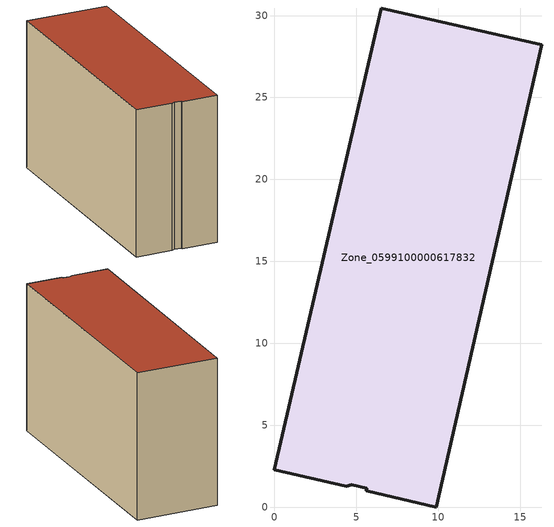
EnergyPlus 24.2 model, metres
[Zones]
Zone_0599100000617832
 floor ground (C_G): 0,2.27 6.53,30.46 16.3,28.22 9.87,0 5.61,0.98 5.62,1.15 4.71,1.36 4.37,1.27 z0.3
 wall outside (C_F): 6.53,30.46 0,2.27 4.37,1.27 4.71,1.36 5.62,1.15 5.61,0.98 9.87,0 16.3,28.22 6.53,30.46 z0.3:18.35
 roof outside (C_R): 4.71,1.36 5.62,1.15 5.61,0.98 9.87,0 16.3,28.22 6.53,30.46 0,2.27 4.37,1.27 z18.35
[BUILDING]
Pand.0599100000617832: North Axis=0; Terrain=City; Loads Convergence Tolerance Value=0.04; Temperature Convergence Tolerance Value=0.4; Solar Distribution=FullExterior; Maximum Number of Warmup Days=25; Minimum Number of Warmup Days=1
[Site:Location]
Rotterdam.The.Hague.AP_ZH_NLD Design_Conditions: Latitude=51.96; Longitude=4.45; Time Zone=1; Elevation=-4.5
[SITE:GROUNDTEMPERATURE:BUILDINGSURFACE]
18, 18, 18, 18, 18, 18, 18, 18, 18, 18, 18, 18
[MATERIAL] Thermal Absorptance=0.9; Solar Absorptance=0.7; Visible Absorptance=0.7
Name | Roughness | Thickness | Conductivity | Density | Specific Heat
G.TI.1946 | MediumSmooth | 0.15 | 1 | 540 | 1210
F.TI.1946 | Rough | 0.3 | 0.857143 | 1920 | 840
R.TI.1946 | MediumRough | 0.2 | 0.1 | 1500 | 1000
[CONSTRUCTION]
C_G: G.TI.1946
C_F: F.TI.1946
C_R: R.TI.1946
[ZONE]
Zone_0599100000617832: Type=1; Multiplier=1; Ceiling Height=Autocalculate; Volume=Autocalculate; Floor Area=autocalculate; Part of Total Floor Area=Yes
[ZONEINFILTRATION:DESIGNFLOWRATE]
Infil_Zone_0599100000617832: Zone or ZoneList or Space or SpaceList=Zone_0599100000617832; Schedule=AlwaysOn; Design Flow Rate Calculation Method=Flow/Area; Flow Rate per Floor Area=0.003; Constant Term Coefficient=1; Temperature Term Coefficient=0; Velocity Term Coefficient=0; Velocity Squared Term Coefficient=0
[HVACTEMPLATE:ZONE:IDEALLOADSAIRSYSTEM]
Zone_0599100000617832: Maximum Heating Supply Air Temperature=50; Minimum Cooling Supply Air Temperature=13; Maximum Heating Supply Air Humidity Ratio=0.0156; Minimum Cooling Supply Air Humidity Ratio=0.0077; Heating Limit=NoLimit; Cooling Limit=NoLimit; Dehumidification Control Type=ConstantSensibleHeatRatio; Cooling Sensible Heat Ratio=0.7; Dehumidification Setpoint=60; Humidification Control Type=None; Humidification Setpoint=30; Outdoor Air Method=None; Outdoor Air Flow Rate per Person=0.00944; Outdoor Air Flow Rate per Zone Floor Area=0; Outdoor Air Flow Rate per Zone=0; Demand Controlled Ventilation Type=None; Outdoor Air Economizer Type=NoEconomizer; Heat Recovery Type=None; Sensible Heat Recovery Effectiveness=0.7; Latent Heat Recovery Effectiveness=0.65
[ZONECONTROL:THERMOSTAT]
ThermostatControl_Zone_0599100000617832: Zone or ZoneList=Zone_0599100000617832; Control Type Schedule=DualSetpointControlType; Control 1=Thermostat_Zone_0599100000617832; Temperature Difference Between Cutout And Setpoint=0
[THERMOSTATSETPOINT:DUALSETPOINT]
Thermostat_Zone_0599100000617832: Heating Setpoint Temperature Schedule=HeatingSetpoint_Zone_0599100000617832; Cooling Setpoint Temperature Schedule=CoolingSetpoint_Zone_0599100000617832
[SCHEDULE:COMPACT]
HeatingSetpoint_Zone_0599100000617832: Through: 12/31, For: AllDays, Until: 24:00, 21
CoolingSetpoint_Zone_0599100000617832: Through: 12/31, For: AllDays, Until: 24:00, 24
DualSetpointControlType: Through: 12/31, For: AllDays, Until: 24:00, 4
AlwaysOn: Through: 12/31, For: AllDays, Until: 24:00, 1
